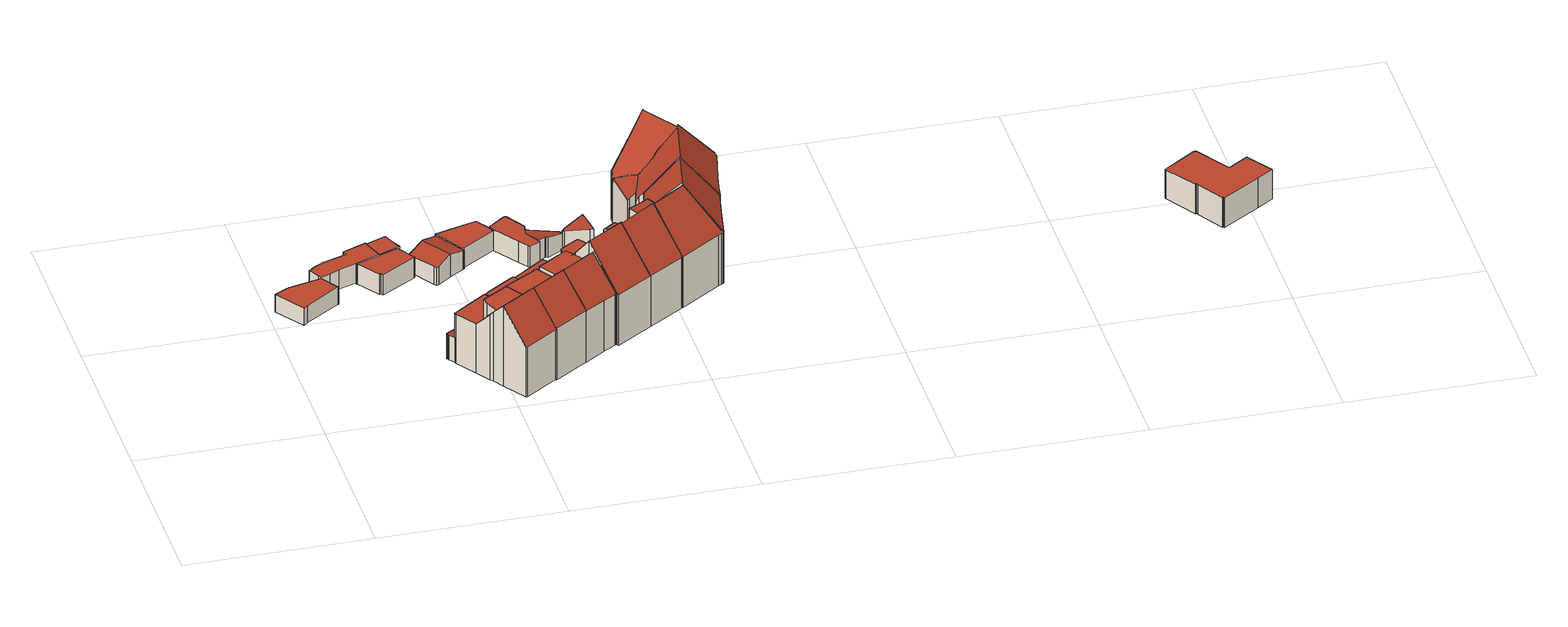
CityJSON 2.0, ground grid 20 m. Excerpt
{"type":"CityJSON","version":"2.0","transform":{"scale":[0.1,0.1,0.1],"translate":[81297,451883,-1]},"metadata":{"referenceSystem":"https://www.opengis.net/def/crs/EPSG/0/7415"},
"CityObjects":{
"building1":{"type":"Building","attributes":{"dak_type":"horizontal","data_area":14.53,"data_coverage":0.87,"geconstateerd":false,"gid":8232607,"h_dak_50p":2.47,"h_dak_70p":2.48,"h_dak_max":2.56,"h_dak_min":2.34,"h_maaiveld":0.353,"kas_warenhuis":false,"lod11_replace":false,"ondergronds_type":"above ground","oorspronkelijkbouwjaar":1929,"pw_actueel":"yes","pw_bron":"ahn3","reconstructie_methode":"tudelft3d-geoflow","reconstruction_skipped":false,"rmse_lod12":0.0255,"rmse_lod13":0.0254,"rmse_lod22":0.022,"rn":1,"status":"Pand in gebruik","t_run":52.02,"val3dity_codes_lod12":"[]","val3dity_codes_lod13":"[]","val3dity_codes_lod22":"[]"},"children":["building1-1"]},
"building1-1":{"type":"BuildingPart","parents":["building1"],"geometry":[{"type":"Solid","lod":"2.2","boundaries":[[[[0,1,2,3,4,5,6,7,8,9,10,11]],[[12,0,11,13]],[[14,6,5,15]],[[15,5,4,16]],[[17,3,2,18]],[[16,4,3,17]],[[19,10,9,20]],[[20,9,8,21]],[[21,8,7,22]],[[22,7,6,14]],[[13,11,10,19]],[[18,2,1,23]],[[23,1,0,12]],[[23,12,13,19,20,21,22,14,15,16,17,18]]]],"semantics":{"surfaces":[{"type":"GroundSurface"},{"type":"WallSurface","on_footprint_edge":true},{"type":"RoofSurface"}],"values":[[0,1,1,1,1,1,1,1,1,1,1,1,1,2]]}}]},
"building2":{"type":"Building","attributes":{"dak_type":"slanted","data_area":12.32,"data_coverage":0.804,"geconstateerd":false,"gid":12948009,"h_dak_50p":2.69,"h_dak_70p":2.72,"h_dak_max":2.94,"h_dak_min":0.742,"h_maaiveld":0.394,"kas_warenhuis":false,"lod11_replace":false,"ondergronds_type":"above ground","oorspronkelijkbouwjaar":1929,"pw_actueel":"yes","pw_bron":"ahn3","reconstructie_methode":"tudelft3d-geoflow","reconstruction_skipped":false,"rmse_lod12":0.583,"rmse_lod13":0.592,"rmse_lod22":0.57,"rn":1,"status":"Pand in gebruik","t_run":59.61,"val3dity_codes_lod12":"[]","val3dity_codes_lod13":"[]","val3dity_codes_lod22":"[]"},"children":["building2-1"]},
"building2-1":{"type":"BuildingPart","parents":["building2"],"geometry":[{"type":"Solid","lod":"2.2","boundaries":[[[[24,25,26,27,28,29,30,31,32,33,34,0,35,36,37]],[[38,28,27,39]],[[40,36,35,41]],[[42,37,36,40]],[[43,0,34,44]],[[39,27,26,45]],[[46,32,31,47]],[[48,33,32,46]],[[49,30,29,50]],[[47,31,30,49]],[[50,29,28,38]],[[51,24,37,42]],[[52,25,24,51]],[[41,35,0,43]],[[45,26,25,52]],[[44,34,33,48]],[[43,44,48,46,47,49,50,38,39,45,52,51,42,40,41]]]],"semantics":{"surfaces":[{"type":"GroundSurface"},{"type":"WallSurface","on_footprint_edge":true},{"type":"RoofSurface"}],"values":[[0,1,1,1,1,1,1,1,1,1,1,1,1,1,1,1,2]]}}]},
"building3":{"type":"Building","attributes":{"dak_type":"horizontal","data_area":11.88,"data_coverage":0.865,"geconstateerd":false,"gid":9078158,"h_dak_50p":2.7,"h_dak_70p":2.72,"h_dak_max":2.83,"h_dak_min":2.46,"h_maaiveld":0.293,"kas_warenhuis":false,"lod11_replace":false,"ondergronds_type":"above ground","oorspronkelijkbouwjaar":1929,"pw_actueel":"yes","pw_bron":"ahn3","reconstructie_methode":"tudelft3d-geoflow","reconstruction_skipped":false,"rmse_lod12":0.0347,"rmse_lod13":0.0349,"rmse_lod22":0.0255,"rn":1,"status":"Pand in gebruik","t_run":48.41,"val3dity_codes_lod12":"[]","val3dity_codes_lod13":"[]","val3dity_codes_lod22":"[]"},"children":["building3-1"]},
"building3-1":{"type":"BuildingPart","parents":["building3"],"geometry":[{"type":"Solid","lod":"2.2","boundaries":[[[[53,54,55,56,57,58,59,60,61,62,63]],[[64,57,56,65]],[[66,59,58,67]],[[67,58,57,64]],[[68,54,53,46]],[[46,53,63,69]],[[69,63,62,70]],[[70,62,61,71]],[[72,60,59,66]],[[71,61,60,72]],[[73,55,54,68]],[[65,56,55,73]],[[70,71,72,66,67,64,65,73,68,46,69]]]],"semantics":{"surfaces":[{"type":"GroundSurface"},{"type":"WallSurface","on_footprint_edge":true},{"type":"RoofSurface"}],"values":[[0,1,1,1,1,1,1,1,1,1,1,1,2]]}}]},
"building4":{"type":"Building","attributes":{"dak_type":"horizontal","data_area":4.42,"data_coverage":0.71,"geconstateerd":false,"gid":8232606,"h_dak_50p":2.72,"h_dak_70p":2.73,"h_dak_max":2.87,"h_dak_min":2.69,"h_maaiveld":0.414,"kas_warenhuis":false,"lod11_replace":false,"ondergronds_type":"above ground","oorspronkelijkbouwjaar":1929,"pw_actueel":"yes","pw_bron":"ahn3","reconstructie_methode":"tudelft3d-geoflow","reconstruction_skipped":false,"rmse_lod12":0.0294,"rmse_lod13":0.0303,"rmse_lod22":0.0245,"rn":1,"status":"Pand in gebruik","t_run":37.71,"val3dity_codes_lod12":"[]","val3dity_codes_lod13":"[]","val3dity_codes_lod22":"[]"},"children":["building4-1"]},
"building4-1":{"type":"BuildingPart","parents":["building4"],"geometry":[{"type":"Solid","lod":"2.2","boundaries":[[[[74,75,76,77,31,78,79,28,80,81,82]],[[83,82,81,84]],[[85,74,82,83]],[[86,28,79,87]],[[88,76,75,89]],[[90,77,76,88]],[[84,81,80,91]],[[91,80,28,86]],[[92,31,77,90]],[[93,78,31,92]],[[87,79,78,93]],[[89,75,74,85]],[[87,93,92,90,88,89,85,83,84,91,86]]]],"semantics":{"surfaces":[{"type":"GroundSurface"},{"type":"WallSurface","on_footprint_edge":true},{"type":"RoofSurface"}],"values":[[0,1,1,1,1,1,1,1,1,1,1,1,2]]}}]},
"building5":{"type":"Building","attributes":{"dak_type":"slanted","data_area":39.62,"data_coverage":0.821,"geconstateerd":false,"gid":17518311,"h_dak_50p":7.27,"h_dak_70p":8.47,"h_dak_max":9.87,"h_dak_min":3.15,"h_maaiveld":0.261,"kas_warenhuis":false,"lod11_replace":false,"ondergronds_type":"above ground","oorspronkelijkbouwjaar":1929,"pw_actueel":"yes","pw_bron":"ahn3","reconstructie_methode":"tudelft3d-geoflow","reconstruction_skipped":false,"rmse_lod12":2.18,"rmse_lod13":2.09,"rmse_lod22":0.0418,"rn":1,"status":"Pand in gebruik","t_run":98.03,"val3dity_codes_lod12":"[]","val3dity_codes_lod13":"[]","val3dity_codes_lod22":"[]"},"children":["building5-1"]},
"building5-1":{"type":"BuildingPart","parents":["building5"],"geometry":[{"type":"Solid","lod":"2.2","boundaries":[[[[94,95,96,97,98,99,100,101,102,103,104,105,106,107,108,109,110,111,112,113,114,115,116]],[[117,100,99,118]],[[119,95,94,120]],[[121,105,104,122]],[[123,124,125]],[[126,116,115,127]],[[118,99,98,128]],[[129,111,110,130]],[[131,112,111,129]],[[122,104,103,132]],[[133,134,135,136]],[[137,102,101,134,133]],[[132,103,102,137]],[[120,94,116,126]],[[138,109,108,139]],[[140,107,106,141]],[[139,108,107,140]],[[130,110,109,138]],[[141,106,105,121]],[[142,113,112,131]],[[143,114,113,142]],[[144,127,115,114,143]],[[145,146,127,144]],[[147,96,95,119]],[[148,97,96,147]],[[128,98,97,148]],[[149,117,150,151]],[[134,101,100,117,149]],[[152,153,124,123]],[[136,135,153,152]],[[151,150,146,145]],[[132,137,133,136,152,123,125,154]],[[130,155,156,122,132,154,125,124,153,157,142,131,129]],[[150,117,118,128,148,147,119,120,126,127,146]],[[134,149,151,145,144,143,142,157,153,135]],[[139,140,141,121,122,156,155,130,138]]]],"semantics":{"surfaces":[{"type":"GroundSurface"},{"type":"WallSurface","on_footprint_edge":true},{"type":"WallSurface","on_footprint_edge":false},{"type":"RoofSurface"}],"values":[[0,1,1,1,2,1,1,1,1,1,2,1,1,1,1,1,1,1,1,1,1,1,2,1,1,1,2,1,2,2,2,3,3,3,3,3]]}}]},
"building6":{"type":"Building","attributes":{"dak_type":"slanted","data_area":13.04,"data_coverage":0.793,"geconstateerd":false,"gid":12943804,"h_dak_50p":2.85,"h_dak_70p":2.96,"h_dak_max":3.17,"h_dak_min":2.39,"h_maaiveld":0.401,"kas_warenhuis":false,"lod11_replace":false,"ondergronds_type":"above ground","oorspronkelijkbouwjaar":1929,"pw_actueel":"yes","pw_bron":"ahn3","reconstructie_methode":"tudelft3d-geoflow","reconstruction_skipped":false,"rmse_lod12":0.209,"rmse_lod13":0.22,"rmse_lod22":0.0326,"rn":1,"status":"Pand in gebruik","t_run":56.78,"val3dity_codes_lod12":"[]","val3dity_codes_lod13":"[]","val3dity_codes_lod22":"[]"},"children":["building6-1"]},
"building6-1":{"type":"BuildingPart","parents":["building6"],"geometry":[{"type":"Solid","lod":"2.2","boundaries":[[[[158,159,160,161,162,163,164,165,166,167,168,169,170,171,172]],[[173,162,161,174]],[[175,165,164,176]],[[177,163,162,173]],[[176,164,163,177]],[[178,160,159,179]],[[180,166,165,175]],[[181,169,168,182]],[[182,168,167,183]],[[174,161,160,178]],[[179,159,158,184]],[[185,170,169,181]],[[184,158,172,186]],[[183,167,166,180]],[[187,171,170,185]],[[186,172,171,187]],[[188,189,176,177,173,174,178,179,184,186]],[[185,181,182,183,180,175,176,189,188,186,187]]]],"semantics":{"surfaces":[{"type":"GroundSurface"},{"type":"WallSurface","on_footprint_edge":true},{"type":"RoofSurface"}],"values":[[0,1,1,1,1,1,1,1,1,1,1,1,1,1,1,1,2,2]]}}]},
"building7":{"type":"Building","attributes":{"dak_type":"slanted","data_area":50.11,"data_coverage":0.898,"geconstateerd":false,"gid":6289088,"h_dak_50p":6.99,"h_dak_70p":8.39,"h_dak_max":9.87,"h_dak_min":2.93,"h_maaiveld":0.191,"kas_warenhuis":false,"lod11_replace":false,"ondergronds_type":"above ground","oorspronkelijkbouwjaar":1929,"pw_actueel":"yes","pw_bron":"ahn3","reconstructie_methode":"tudelft3d-geoflow","reconstruction_skipped":false,"rmse_lod12":2.7,"rmse_lod13":4.06,"rmse_lod22":0.191,"rn":1,"status":"Pand in gebruik","t_run":113.79,"val3dity_codes_lod12":"[]","val3dity_codes_lod13":"[]","val3dity_codes_lod22":"[]"},"children":["building7-1"]},
"building7-1":{"type":"BuildingPart","parents":["building7"],"geometry":[{"type":"Solid","lod":"2.2","boundaries":[[[[190,191,192,193,194,195,196,197,198,199,200,201,202,203,204,205,206,207,208,209,210,211]],[[212,213,214,215]],[[216,192,191,217,218]],[[219,220,221,222]],[[137,202,201,132]],[[223,194,193,224]],[[224,193,192,216]],[[225,226,227,228]],[[226,190,211,229]],[[230,197,196,231]],[[231,196,195,232]],[[233,209,208,234]],[[229,211,210,235]],[[218,217,236,237]],[[238,205,204,239]],[[215,214,239,240]],[[241,242,243,244]],[[237,236,242,241]],[[222,221,203,202,137]],[[245,206,205,238]],[[240,239,204,203,221]],[[228,227,213,212]],[[217,191,190,226,225]],[[246,198,197,230]],[[122,200,199,247]],[[132,201,200,122]],[[247,199,198,246]],[[232,195,194,223]],[[234,208,207,248]],[[248,207,206,245]],[[235,210,209,233]],[[244,243,220,219]],[[220,243,242,236,217,225,228,212,215,240,221]],[[249,250,251,223,224,216,252,253,254,132,122,255]],[[122,247,246,230,231,232,223,251,250,249,255]],[[235,233,234,248,245,238,239,214,213,227,226,229]],[[254,253,252,216,218,237,241,244,219,222,137,132]]]],"semantics":{"surfaces":[{"type":"GroundSurface"},{"type":"WallSurface","on_footprint_edge":false},{"type":"WallSurface","on_footprint_edge":true},{"type":"RoofSurface"}],"values":[[0,1,2,1,2,2,2,1,2,2,2,2,2,1,2,1,1,1,2,2,2,1,2,2,2,2,2,2,2,2,2,1,3,3,3,3,3]]}}]},
"building8":{"type":"Building","attributes":{"dak_type":"horizontal","data_area":12.29,"data_coverage":0.871,"geconstateerd":false,"gid":13092802,"h_dak_50p":2.72,"h_dak_70p":2.73,"h_dak_max":2.9,"h_dak_min":2.48,"h_maaiveld":0.415,"kas_warenhuis":false,"lod11_replace":false,"ondergronds_type":"above ground","oorspronkelijkbouwjaar":1929,"pw_actueel":"yes","pw_bron":"ahn3","reconstructie_methode":"tudelft3d-geoflow","reconstruction_skipped":false,"rmse_lod12":0.0383,"rmse_lod13":0.0391,"rmse_lod22":0.0297,"rn":1,"status":"Pand in gebruik","t_run":50.4,"val3dity_codes_lod12":"[]","val3dity_codes_lod13":"[]","val3dity_codes_lod22":"[]"},"children":["building8-1"]},
"building8-1":{"type":"BuildingPart","parents":["building8"],"geometry":[{"type":"Solid","lod":"2.2","boundaries":[[[[256,257,258,168,259,260,166,261,262,263,264]],[[265,262,261,266]],[[267,257,256,268]],[[269,258,257,267]],[[270,168,258,269]],[[271,259,168,270]],[[272,260,259,271]],[[268,256,264,273]],[[266,261,166,274]],[[274,166,260,272]],[[275,263,262,265]],[[273,264,263,275]],[[273,275,265,266,274,272,271,270,269,267,268]]]],"semantics":{"surfaces":[{"type":"GroundSurface"},{"type":"WallSurface","on_footprint_edge":true},{"type":"RoofSurface"}],"values":[[0,1,1,1,1,1,1,1,1,1,1,1,2]]}}]},
"building9":{"type":"Building","attributes":{"dak_type":"slanted","data_area":49.53,"data_coverage":0.881,"geconstateerd":false,"gid":13469126,"h_dak_50p":6.82,"h_dak_70p":8.4,"h_dak_max":9.87,"h_dak_min":2.91,"h_maaiveld":0.249,"kas_warenhuis":false,"lod11_replace":false,"ondergronds_type":"above ground","oorspronkelijkbouwjaar":1929,"pw_actueel":"yes","pw_bron":"ahn3","reconstructie_methode":"tudelft3d-geoflow","reconstruction_skipped":false,"rmse_lod12":2.83,"rmse_lod13":1.73,"rmse_lod22":0.163,"rn":1,"status":"Pand in gebruik","t_run":115.58,"val3dity_codes_lod12":"[]","val3dity_codes_lod13":"[]","val3dity_codes_lod22":"[]"},"children":["building9-1"]},
"building9-1":{"type":"BuildingPart","parents":["building9"],"geometry":[{"type":"Solid","lod":"2.2","boundaries":[[[[276,277,278,279,195,280,281,194,193,282,283,284,208,285,286,287,288,289,290,291,292,293,294]],[[295,289,288,296]],[[297,290,289,295]],[[298,285,208,234]],[[299,294,293,300,301]],[[302,303,284,283,304]],[[232,195,279,305]],[[306,307,308]],[[309,276,294,299]],[[300,293,292,310]],[[310,292,291,311,312]],[[313,286,285,298]],[[304,283,282,314]],[[301,300,315,316]],[[234,208,284,303]],[[317,318,303,302]],[[311,291,290,297]],[[312,311,319,320]],[[314,282,193,321]],[[322,281,280,323]],[[323,280,195,232]],[[305,279,278,324]],[[223,194,281,322]],[[321,193,194,223]],[[316,315,307,306]],[[324,278,277,325]],[[326,287,286,313]],[[325,277,276,309]],[[296,288,287,326]],[[320,319,318,317]],[[301,316,306,308,327,328,299]],[[317,302,304,329,307,315,300,310,312,320]],[[330,309,299,328,327,308,307,329,304,314,321,223,331,332,333,334]],[[325,309,330,334,333,332,331,223,322,323,232,305,324]],[[296,326,313,298,234,303,318,319,311,297,295]]]],"semantics":{"surfaces":[{"type":"GroundSurface"},{"type":"WallSurface","on_footprint_edge":true},{"type":"WallSurface","on_footprint_edge":false},{"type":"RoofSurface"}],"values":[[0,1,1,1,1,1,1,2,1,1,1,1,1,2,1,2,1,2,1,1,1,1,1,1,2,1,1,1,1,2,3,3,3,3,3]]}}]},
"building10":{"type":"Building","attributes":{"dak_type":"slanted","data_area":47.97,"data_coverage":0.874,"geconstateerd":false,"gid":17625831,"h_dak_50p":7.41,"h_dak_70p":8.93,"h_dak_max":10.89,"h_dak_min":2.93,"h_maaiveld":0.186,"kas_warenhuis":false,"lod11_replace":false,"ondergronds_type":"above ground","oorspronkelijkbouwjaar":1929,"pw_actueel":"yes","pw_bron":"ahn3","reconstructie_methode":"tudelft3d-geoflow","reconstruction_skipped":false,"rmse_lod12":2.84,"rmse_lod13":2.1,"rmse_lod22":0.13,"rn":1,"status":"Pand in gebruik","t_run":124.42,"val3dity_codes_lod12":"[]","val3dity_codes_lod13":"[]","val3dity_codes_lod22":"[]"},"children":["building10-1"]},
"building10-1":{"type":"BuildingPart","parents":["building10"],"geometry":[{"type":"Solid","lod":"2.2","boundaries":[[[[335,336,337,338,339,340,341,342,343,344,345,346,347,348,293,349,350,292,290,351,352,353,354,355,356,357,358,359]],[[360,351,290,361]],[[362,347,346,363]],[[364,365,366]],[[367,335,359,368]],[[369,352,351,360]],[[370,353,352,369]],[[371,349,293,372]],[[373,374,375,376]],[[377,348,347,362]],[[378,345,344,379]],[[379,344,343,380]],[[380,343,342,381]],[[363,346,345,378]],[[361,290,292,382]],[[383,384,385,386]],[[382,292,350,385]],[[387,355,354,388]],[[388,354,353,370]],[[389,356,355,387]],[[390,358,357,391]],[[392,336,335,367]],[[381,342,341,393]],[[393,341,340,394]],[[395,396,374,373]],[[368,359,358,390,397]],[[397,390,398,399]],[[400,337,336,392]],[[372,293,348,377]],[[401,402,384,383]],[[394,340,339,403]],[[403,339,338,404]],[[386,350,349,371]],[[385,350,386]],[[405,406,402,401]],[[376,375,406,405]],[[399,398,396,395]],[[391,357,356,389]],[[404,338,337,400]],[[394,407,408,362,363,378,379,380,381,393]],[[392,367,368,397,399,395,373,376,405,401,383,386,371,409,366,365,400]],[[406,375,374,396,398,390,391,389,387,388,370,369,360,361,382,385,384,402]],[[408,407,394,403,404,400,365,364,366,409,371,372,377,362]]]],"semantics":{"surfaces":[{"type":"GroundSurface"},{"type":"WallSurface","on_footprint_edge":true},{"type":"WallSurface","on_footprint_edge":false},{"type":"RoofSurface"}],"values":[[0,1,1,2,1,1,1,1,2,1,1,1,1,1,1,2,1,1,1,1,1,1,1,1,2,1,2,1,1,2,1,1,1,1,2,2,2,1,1,3,3,3,3]]}}]},
"building11":{"type":"Building","attributes":{"dak_type":"slanted","data_area":13.74,"data_coverage":0.838,"geconstateerd":false,"gid":17633216,"h_dak_50p":2.92,"h_dak_70p":2.96,"h_dak_max":3.23,"h_dak_min":2.44,"h_maaiveld":0.413,"kas_warenhuis":false,"lod11_replace":false,"ondergronds_type":"above ground","oorspronkelijkbouwjaar":1929,"pw_actueel":"yes","pw_bron":"ahn3","reconstructie_methode":"tudelft3d-geoflow","reconstruction_skipped":false,"rmse_lod12":0.194,"rmse_lod13":0.192,"rmse_lod22":0.106,"rn":1,"status":"Pand in gebruik","t_run":77.45,"val3dity_codes_lod12":"[]","val3dity_codes_lod13":"[]","val3dity_codes_lod22":"[]"},"children":["building11-1"]},
"building11-1":{"type":"BuildingPart","parents":["building11"],"geometry":[{"type":"Solid","lod":"2.2","boundaries":[[[[410,411,412,257,264,413,414,415,416,417,418,419,420,421,422,423,424,425,426,427,428,429]],[[430,420,419,431]],[[431,419,418,432]],[[433,264,257,434]],[[435,410,429,436]],[[437,425,424,438]],[[438,424,423,439]],[[440,416,415,441]],[[442,422,421,443]],[[444,412,411,445]],[[441,415,414,446]],[[436,429,428,447]],[[448,413,264,433]],[[446,414,413,448]],[[449,450,451]],[[443,421,420,430]],[[451,450,452,453]],[[454,455,417,416,440]],[[456,457,455,454]],[[458,426,425,437]],[[432,418,417,455]],[[459,427,426,458]],[[460,447,428,427,459]],[[445,411,410,435]],[[434,257,412,444]],[[447,460,461]],[[453,452,457,456]],[[439,423,422,442]],[[436,447,461,449,451,453,456,454,440,441,446,448,433,434,444,445,435]],[[460,459,458,437,438,439,442,443,430,431,432,455,457,452,450,449,461]]]],"semantics":{"surfaces":[{"type":"GroundSurface"},{"type":"WallSurface","on_footprint_edge":true},{"type":"WallSurface","on_footprint_edge":false},{"type":"RoofSurface"}],"values":[[0,1,1,1,1,1,1,1,1,1,1,1,1,1,2,1,2,1,2,1,1,1,1,1,1,2,2,1,3,3]]}}]},
"building12":{"type":"Building","attributes":{"dak_type":"slanted","data_area":40.73,"data_coverage":0.734,"geconstateerd":false,"gid":13087257,"h_dak_50p":8.49,"h_dak_70p":9.16,"h_dak_max":10.9,"h_dak_min":2.88,"h_maaiveld":0.164,"kas_warenhuis":false,"lod11_replace":false,"ondergronds_type":"above ground","oorspronkelijkbouwjaar":1929,"pw_actueel":"yes","pw_bron":"ahn3","reconstructie_methode":"tudelft3d-geoflow","reconstruction_skipped":false,"rmse_lod12":2.54,"rmse_lod13":2.29,"rmse_lod22":0.351,"rn":1,"status":"Pand in gebruik","t_run":104.26,"val3dity_codes_lod12":"[]","val3dity_codes_lod13":"[]","val3dity_codes_lod22":"[]"},"children":["building12-1"]},
"building12-1":{"type":"BuildingPart","parents":["building12"],"geometry":[{"type":"Solid","lod":"2.2","boundaries":[[[[462,463,464,465,466,467,468,469,470,471,472,473,343,340,339,338,474,355]],[[475,468,467,476]],[[477,478,479,480]],[[481,470,469,482]],[[483,355,474,484]],[[485,466,465,486]],[[487,339,340,488]],[[488,340,343,380]],[[489,471,470,481]],[[476,467,466,485]],[[380,343,473,490]],[[491,472,471,489]],[[490,473,472,491]],[[404,338,339,487]],[[484,474,338,404]],[[482,469,468,475]],[[486,465,464,492,493]],[[494,495,496]],[[492,464,463,497]],[[498,499,500,501]],[[502,462,355,483]],[[497,463,462,502]],[[501,500,478,477]],[[493,492,499,498]],[[480,479,495,494]],[[380,490,491,489,481,503,504,488]],[[496,495,479,478,500,499,492,497,502,483,484,404,487,488,504,503,481,482,475,476,485]],[[486,493,498,501,477,480,494,496,485]]]],"semantics":{"surfaces":[{"type":"GroundSurface"},{"type":"WallSurface","on_footprint_edge":true},{"type":"WallSurface","on_footprint_edge":false},{"type":"RoofSurface"}],"values":[[0,1,2,1,1,1,1,1,1,1,1,1,1,1,1,1,1,2,1,2,1,1,2,2,2,3,3,3]]}}]},
"building13":{"type":"Building","attributes":{"dak_type":"horizontal","data_area":2.62,"data_coverage":0.718,"geconstateerd":false,"gid":12947596,"h_dak_50p":2.78,"h_dak_70p":2.84,"h_dak_max":3.1,"h_dak_min":2.52,"h_maaiveld":0.4,"kas_warenhuis":false,"lod11_replace":false,"ondergronds_type":"above ground","oorspronkelijkbouwjaar":1929,"pw_actueel":"yes","pw_bron":"ahn3","reconstructie_methode":"tudelft3d-geoflow","reconstruction_skipped":false,"rmse_lod12":0.146,"rmse_lod13":0.148,"rmse_lod22":0.1,"rn":1,"status":"Pand in gebruik","t_run":33.75,"val3dity_codes_lod12":"[]","val3dity_codes_lod13":"[]","val3dity_codes_lod22":"[]"},"children":["building13-1"]},
"building13-1":{"type":"BuildingPart","parents":["building13"],"geometry":[{"type":"Solid","lod":"2.2","boundaries":[[[[505,506,507,508,509,510,511,512,513]],[[514,506,505,515]],[[516,507,506,514]],[[515,505,513,517]],[[518,512,511,519]],[[517,513,512,518]],[[519,511,510,520]],[[520,510,509,521]],[[522,508,507,516]],[[521,509,508,522]],[[521,522,516,514,515,517,518,519,520]]]],"semantics":{"surfaces":[{"type":"GroundSurface"},{"type":"WallSurface","on_footprint_edge":true},{"type":"RoofSurface"}],"values":[[0,1,1,1,1,1,1,1,1,1,2]]}}]},
"building14":{"type":"Building","attributes":{"dak_type":"slanted","data_area":73.21,"data_coverage":0.88,"geconstateerd":false,"gid":8949831,"h_dak_50p":8.65,"h_dak_70p":9.39,"h_dak_max":10.94,"h_dak_min":3.32,"h_maaiveld":0.177,"kas_warenhuis":false,"lod11_replace":false,"ondergronds_type":"above ground","oorspronkelijkbouwjaar":1929,"pw_actueel":"yes","pw_bron":"ahn3","reconstructie_methode":"tudelft3d-geoflow","reconstruction_skipped":false,"rmse_lod12":2.15,"rmse_lod13":1.7,"rmse_lod22":0.142,"rn":1,"status":"Pand in gebruik","t_run":173.85,"val3dity_codes_lod12":"[]","val3dity_codes_lod13":"[]","val3dity_codes_lod22":"[]"},"children":["building14-1"]},
"building14-1":{"type":"BuildingPart","parents":["building14"],"geometry":[{"type":"Solid","lod":"2.2","boundaries":[[[[523,524,525,526,527,528,529,530,531,532,533,534,535,536,537,538,539,540,541,542,543,544,545,546,547,548,549,550,472,551,470,469,552,467,553,554,555,463,556,557,558]],[[476,467,552,559]],[[560,561,559,562]],[[563,527,526,564]],[[565,529,528,566]],[[567,558,557,568]],[[569,523,558,567]],[[570,556,463,571]],[[572,551,472,491]],[[573,546,545,574,575]],[[576,542,541,577]],[[578,470,551,572]],[[562,559,552,469,579]],[[580,553,467,476]],[[579,469,470,578]],[[581,550,549,582]],[[582,549,548,583]],[[584,547,546,573]],[[574,545,544,585]],[[566,528,527,563]],[[571,463,555,586]],[[568,557,556,570]],[[587,588,561,560]],[[589,590,591,592]],[[593,594,595,596]],[[596,595,554,553,580]],[[597,537,536,598]],[[598,536,535,599,600]],[[601,602,603]],[[604,605,606,607]],[[608,532,531,609]],[[610,611,612]],[[613,614,590,589]],[[615,533,532,608]],[[592,591,616,617]],[[618,565,614,613]],[[619,620,611,610]],[[600,599,621,622]],[[602,601,605,604]],[[623,538,537,597]],[[624,539,538,623]],[[617,616,620,619]],[[599,535,534,625]],[[625,534,533,615]],[[577,541,540,626]],[[585,544,543,627]],[[622,621,628,629]],[[626,540,539,624]],[[630,631,594,593]],[[491,472,550,581]],[[632,633,612]],[[564,526,525,634]],[[607,606,588,587]],[[586,555,554,595]],[[635,524,523,569]],[[636,635,631,630]],[[634,525,524,635,636]],[[637,609,531,530,638]],[[638,530,529,565,618]],[[639,640,641,642]],[[642,641,609,637]],[[629,628,640,639]],[[583,548,547,584]],[[575,574,633,632]],[[627,543,542,576]],[[602,604,607,587,560,562,579,643,644,603]],[[626,624,623,645,610,612,633,574,585,627,576,577]],[[567,568,570,571,586,595,594,631,635,569]],[[634,636,630,593,596,580,476,559,561,588,606,605,601,603,644,643,579,578,646,647,612,611,620,616,591,590,614,565,566,563,564]],[[637,638,618,613,589,592,617,619,610,645,623,597,598,600,622,629,639,642]],[[640,628,621,599,625,615,608,609,641]],[[575,632,612,647,646,578,572,491,581,582,583,584,573]]]],"semantics":{"surfaces":[{"type":"GroundSurface"},{"type":"WallSurface","on_footprint_edge":true},{"type":"WallSurface","on_footprint_edge":false},{"type":"RoofSurface"}],"values":[[0,1,2,1,1,1,1,1,1,1,1,1,1,1,1,1,1,1,1,1,1,1,2,2,2,1,1,1,2,2,1,2,2,1,2,2,2,2,2,1,1,2,1,1,1,1,2,1,2,1,2,1,2,1,1,2,1,1,1,2,2,2,1,2,1,3,3,3,3,3,3,3]]}}]},
"building15":{"type":"Building","attributes":{"dak_type":"slanted","data_area":82.27,"data_coverage":0.889,"geconstateerd":false,"gid":615737,"h_dak_50p":8.52,"h_dak_70p":9.26,"h_dak_max":10.98,"h_dak_min":3.27,"h_maaiveld":0.301,"kas_warenhuis":false,"lod11_replace":false,"ondergronds_type":"above ground","oorspronkelijkbouwjaar":1929,"pw_actueel":"yes","pw_bron":"ahn3","reconstructie_methode":"tudelft3d-geoflow","reconstruction_skipped":false,"rmse_lod12":2.3,"rmse_lod13":2.79,"rmse_lod22":0.454,"rn":1,"status":"Pand in gebruik","t_run":182.96,"val3dity_codes_lod12":"[]","val3dity_codes_lod13":"[]","val3dity_codes_lod22":"[]"},"children":["building15-1"]},
"building15-1":{"type":"BuildingPart","parents":["building15"],"geometry":[{"type":"Solid","lod":"2.2","boundaries":[[[[648,649,650,651,652,653,654,655,656,657,658,659,660,661,662,663,664,665,666,667,668,669,670,671,672,673,674,675,676]],[[677,657,656,678]],[[679,676,675,680]],[[681,682,673,672,683]],[[623,669,668,684]],[[685,659,658,686]],[[687,670,669,623]],[[683,672,671,688]],[[689,690,691,692]],[[693,694,682,681]],[[688,671,670,687]],[[684,668,667,577]],[[695,665,664,696]],[[697,698,699]],[[698,697,700]],[[701,666,665,695]],[[702,667,666,701]],[[696,664,663,703]],[[704,650,649,705]],[[706,653,652,707]],[[707,652,708]],[[709,662,661,710]],[[680,675,674,711]],[[712,713,714]],[[577,667,702]],[[703,663,662,709]],[[715,655,654,716]],[[686,658,657,677]],[[717,718,719]],[[692,691,720,721]],[[718,717,722]],[[678,656,655,715]],[[708,652,651,723]],[[724,725,699]],[[710,661,660,726,727]],[[727,726,728,729]],[[729,728,713,712]],[[726,660,659,685]],[[721,720,730,731]],[[716,654,653,706]],[[723,651,650,704]],[[732,733,705,734]],[[734,705,649,648,690,689]],[[690,648,676,679]],[[731,730,694,693]],[[711,674,673,682]],[[725,724,733,732]],[[715,716,706,707,708,723,704,705,733,724,699,698,700,735,736,737,738,739,719,718,722,714,740,741,678]],[[702,701,695,696,703,709,710,727,729,712,714,742,623,684,577]],[[700,697,743,721,731,693,681,683,688,687,623,742,714,722,717,719,739,738,737,736,735]],[[743,697,699,725,732,734,689,692,721]],[[713,728,726,685,686,677,678,741,740,714]],[[711,682,694,730,720,691,690,679,680]]]],"semantics":{"surfaces":[{"type":"GroundSurface"},{"type":"WallSurface","on_footprint_edge":true},{"type":"WallSurface","on_footprint_edge":false},{"type":"RoofSurface"}],"values":[[0,1,1,1,1,1,1,1,2,2,1,1,1,2,2,1,1,1,1,1,1,1,1,2,1,1,1,1,2,2,2,1,1,2,1,2,2,1,2,1,1,2,1,1,2,1,2,3,3,3,3,3,3]]}}]},
"building16":{"type":"Building","attributes":{"dak_type":"horizontal","data_area":26.44,"data_coverage":0.58,"geconstateerd":false,"gid":13085086,"h_dak_50p":3.36,"h_dak_70p":3.39,"h_dak_max":3.44,"h_dak_min":3.28,"h_maaiveld":-0.149,"kas_warenhuis":false,"lod11_replace":false,"ondergronds_type":"above ground","oorspronkelijkbouwjaar":1931,"pw_actueel":"yes","pw_bron":"ahn3","reconstructie_methode":"tudelft3d-geoflow","reconstruction_skipped":false,"rmse_lod12":0.0361,"rmse_lod13":0.0367,"rmse_lod22":0.0348,"rn":1,"status":"Pand in gebruik","t_run":109.65,"val3dity_codes_lod12":"[]","val3dity_codes_lod13":"[]","val3dity_codes_lod22":"[]"},"children":["building16-1"]},
"building16-1":{"type":"BuildingPart","parents":["building16"],"geometry":[{"type":"Solid","lod":"2.2","boundaries":[[[[744,745,746,747,748,749,750,751,752,753,754,755,756,757,758,759,760,761]],[[762,757,756,763]],[[764,754,753,765]],[[766,759,758,767]],[[768,761,760,769]],[[769,760,759,766]],[[770,745,744,771]],[[772,746,745,770]],[[763,756,755,773]],[[765,753,752,774]],[[774,752,751,775]],[[775,751,750,776]],[[777,749,748,778]],[[778,748,747,779]],[[779,747,746,772]],[[771,744,761,768]],[[767,758,757,762]],[[776,750,749,777]],[[773,755,754,764]],[[770,771,768,769,766,767,762,763,773,764,765,774,775,776,777,778,779,772]]]],"semantics":{"surfaces":[{"type":"GroundSurface"},{"type":"WallSurface","on_footprint_edge":true},{"type":"RoofSurface"}],"values":[[0,1,1,1,1,1,1,1,1,1,1,1,1,1,1,1,1,1,1,2]]}}]}
},
"vertices":[
[58,240,14],[59,239,14],[61,236,14],[69,223,14],[71,221,14],[70,221,14],[33,196,14],[28,192,14],[6,223,14],[8,224,14],[19,230,14],[23,232,14],[58,240,35],[23,232,35],[33,196,34],[70,221,35],[71,221,35],[69,223,35],[61,236,35],[19,230,35],[8,224,35],[6,223,35],[28,192,34],[59,239,35],
[53,259,14],[66,265,14],[92,274,14],[91,279,14],[116,288,14],[117,285,14],[124,265,14],[124,264,14],[98,255,14],[79,248,14],[68,244,14],[56,244,14],[50,256,14],[54,258,14],[116,288,38],[91,279,37],[50,256,36],[56,244,36],[54,258,36],[58,240,36],[68,244,36],[92,274,37],[98,255,37],[124,264,38],[79,248,37],[124,265,38],[117,285,38],[53,259,36],[66,265,37],
[98,255,13],[100,256,13],[145,272,13],[146,271,13],[156,255,13],[158,252,13],[157,251,13],[119,228,13],[117,231,13],[116,230,13],[99,254,13],[156,255,37],[146,271,37],[157,251,37],[158,252,37],[100,256,37],[99,254,37],[116,230,37],[117,231,37],[119,228,37],[145,272,37],
[143,286,14],[147,275,14],[148,273,14],[125,265,14],[123,267,14],[116,287,14],[117,288,14],[137,296,14],[139,296,14],[139,296,37],[137,296,37],[143,286,37],[116,288,37],[116,287,37],[148,273,38],[147,275,38],[125,265,37],[117,288,37],[124,264,37],[123,267,37],
[152,97,13],[151,98,13],[180,116,13],[181,117,13],[188,122,13],[190,123,13],[194,115,13],[211,90,13],[221,74,13],[223,71,13],[231,60,13],[247,35,13],[248,34,13],[247,33,13],[211,9,13],[210,9,13],[193,35,13],[186,46,13],[183,49,13],[173,65,13],[158,87,13],[157,90,13],[153,95,13],[194,115,42],[190,123,43],[151,98,43],[152,97,43],[247,35,74],[231,60,108],[184,63,95],[184,63,80],[189,48,95],[153,95,42],[157,90,42],[188,122,43],[186,46,95],[193,35,108],[183,49,90],[223,71,94],[211,90,94],[211,90,72],[210,90,72],[210,90,94],[221,74,94],[210,9,72],[211,9,72],[247,33,72],[248,34,72],[173,65,71],[158,87,71],[157,90,71],[160,92,71],[160,92,42],[180,116,43],[181,117,43],[194,115,72],[193,114,42],[193,114,72],[182,71,95],[182,71,71],[222,71,94],[225,56,108],[230,59,108],[178,69,71],
[177,231,14],[175,230,14],[173,233,14],[155,261,14],[154,262,14],[157,264,14],[172,275,14],[188,286,14],[188,287,14],[190,285,14],[208,256,14],[208,255,14],[209,253,14],[208,252,14],[192,242,14],[154,262,34],[155,261,34],[188,286,36],[172,275,41],[157,264,35],[173,233,35],[175,230,35],[188,287,36],[208,255,36],[208,256,36],[190,285,36],[177,231,35],[209,253,36],[192,242,41],[208,252,36],[191,244,41],[172,273,41],
[231,140,12],[248,114,12],[260,96,12],[261,94,12],[268,84,12],[285,58,12],[284,58,12],[248,34,12],[246,36,12],[245,38,12],[231,60,12],[223,71,12],[221,74,12],[210,91,12],[195,115,12],[190,123,12],[179,139,12],[181,141,12],[216,163,12],[217,161,12],[225,150,12],[227,147,12],[200,119,72],[200,119,43],[197,116,43],[197,116,72],[260,96,94],[248,114,72],[248,114,94],[212,92,94],[212,92,72],[210,91,72],[210,91,94],[268,84,108],[261,94,96],[231,140,71],[231,140,43],[230,140,43],[230,140,71],[227,147,42],[248,34,73],[284,58,73],[285,58,73],[217,161,40],[216,163,40],[225,150,42],[245,113,72],[245,113,94],[190,123,42],[195,115,43],[195,115,72],[245,112,94],[245,112,72],[215,94,72],[215,94,94],[179,139,40],[246,36,75],[245,38,78],[181,141,40],[232,61,108],[233,61,108],[267,84,108],[259,95,94],[227,73,94],[224,72,94],[232,60,108],
[245,281,14],[246,279,14],[210,256,14],[207,257,14],[189,286,14],[189,287,14],[233,301,14],[234,300,14],[244,285,14],[233,301,37],[189,287,38],[246,279,37],[245,281,37],[210,256,37],[208,256,37],[207,257,37],[189,286,38],[244,285,37],[188,287,38],[234,300,37],
[305,109,12],[322,83,12],[320,81,12],[307,73,12],[284,59,12],[284,60,12],[260,95,12],[248,115,12],[232,139,12],[217,164,12],[224,168,12],[253,188,12],[255,185,12],[256,183,12],[268,165,12],[268,164,12],[275,155,12],[285,139,12],[298,120,12],[256,183,41],[255,185,40],[268,165,43],[217,164,40],[298,120,95],[285,139,71],[285,139,94],[232,139,71],[232,139,44],[248,115,71],[307,73,72],[252,118,94],[252,118,71],[264,98,94],[305,109,108],[275,155,71],[268,164,43],[268,164,71],[224,168,40],[260,95,94],[282,138,71],[282,138,94],[233,140,71],[233,140,44],[267,164,43],[267,164,71],[261,94,97],[284,60,75],[284,59,74],[320,81,72],[322,83,72],[253,188,40],[294,117,95],[297,119,95],[249,116,71],[304,108,108],[269,85,108],[270,86,108],[271,86,108],[300,106,108],
[317,176,12],[319,173,12],[320,171,12],[325,164,12],[332,154,12],[342,139,12],[350,127,12],[363,107,12],[364,106,12],[324,80,12],[323,81,12],[316,92,12],[302,113,12],[292,128,12],[281,145,12],[275,154,12],[261,176,12],[260,177,12],[262,177,12],[298,202,12],[300,203,12],[301,201,12],[308,190,12],[310,187,12],[313,183,12],[261,176,39],[268,165,40],[302,113,119],[316,92,89],[298,156,75],[298,156,74],[297,156,74],[317,176,74],[313,183,74],[260,177,39],[262,177,39],[281,145,74],[285,139,83],[289,174,74],[289,174,41],[288,169,41],[288,169,74],[292,128,98],[323,81,74],[324,80,72],[364,106,72],[363,107,73],[275,155,41],[276,156,74],[276,156,41],[275,154,41],[275,154,74],[300,203,40],[298,202,40],[301,201,40],[310,187,41],[308,190,41],[319,173,74],[350,127,101],[342,139,119],[299,181,74],[299,181,41],[310,187,74],[309,187,41],[309,187,74],[320,171,74],[278,157,74],[278,157,41],[332,154,98],[325,164,84],[288,164,74],[288,164,41],[341,139,119],[304,114,119],[283,146,74],
[274,239,14],[272,241,14],[265,251,14],[245,286,14],[261,297,14],[263,298,14],[264,297,14],[277,276,14],[278,275,14],[280,272,14],[281,272,14],[311,266,14],[311,265,14],[313,262,14],[296,252,14],[294,254,14],[293,253,14],[286,249,14],[284,248,14],[285,245,14],[281,272,37],[280,272,37],[278,275,37],[244,285,39],[246,279,39],[274,239,39],[285,245,39],[294,254,38],[296,252,38],[313,262,34],[264,297,40],[263,298,40],[311,265,34],[311,266,34],[265,251,39],[272,241,39],[261,297,40],[284,248,39],[245,286,39],[275,264,39],[276,268,38],[276,268,40],[276,270,38],[276,270,40],[277,276,40],[277,276,37],[277,273,40],[277,273,38],[293,253,38],[286,249,39],[284,248,40],[278,258,39],
[337,227,12],[340,229,12],[353,208,12],[356,205,12],[360,198,12],[361,197,12],[365,190,12],[372,181,12],[382,165,12],[403,133,12],[403,132,12],[402,131,12],[320,172,12],[365,190,85],[361,197,75],[353,198,74],[353,198,69],[356,197,72],[356,197,74],[382,165,119],[372,181,98],[300,203,30],[320,172,73],[360,198,74],[356,205,74],[332,154,97],[342,139,118],[403,133,73],[402,131,72],[403,132,72],[353,208,60],[353,208,74],[358,197,74],[358,197,73],[359,197,74],[340,229,31],[350,206,74],[350,206,60],[339,198,61],[339,198,74],[337,227,31],[381,165,119],[344,140,118],
[317,268,14],[339,282,14],[339,281,14],[341,274,14],[344,258,14],[344,257,14],[340,258,14],[316,264,14],[313,264,14],[339,282,40],[317,268,36],[339,281,40],[313,264,35],[316,264,35],[340,258,37],[344,257,37],[344,258,37],[341,274,39],
[353,237,12],[370,212,12],[374,206,12],[377,208,12],[381,211,12],[382,217,12],[383,219,12],[383,222,12],[384,223,12],[387,242,12],[388,247,12],[389,250,12],[394,249,12],[397,248,12],[410,245,12],[429,241,12],[448,237,12],[455,236,12],[468,233,12],[468,231,12],[467,229,12],[462,204,12],[455,167,12],[455,166,12],[454,165,12],[452,164,12],[448,162,12],[404,132,12],[402,134,12],[364,193,12],[358,201,12],[357,204,12],[341,227,12],[341,230,12],[352,237,12],[353,238,12],[364,193,80],[365,194,98],[365,194,80],[364,193,98],[381,211,75],[377,208,75],[383,219,68],[382,217,70],[353,238,44],[352,237,44],[353,237,44],[341,230,44],[340,229,44],[402,134,75],[455,166,72],[455,167,72],[455,167,73],[468,231,73],[468,233,73],[382,165,118],[372,181,97],[358,201,69],[404,132,72],[448,162,72],[452,164,72],[454,165,72],[462,204,72],[341,227,44],[375,200,97],[375,200,81],[392,213,83],[392,213,79],[394,212,82],[394,212,85],[358,205,66],[358,205,44],[357,204,44],[357,204,66],[410,245,96],[397,248,81],[394,249,44],[394,249,77],[387,208,82],[387,208,97],[394,197,96],[383,205,97],[383,205,81],[380,203,81],[380,203,97],[387,242,44],[384,223,44],[420,195,119],[420,195,115],[419,191,119],[386,217,75],[386,217,72],[388,247,44],[402,207,92],[402,207,96],[383,219,72],[404,205,99],[404,205,96],[393,246,44],[393,246,77],[429,241,119],[448,237,96],[389,250,44],[455,236,89],[467,229,73],[392,241,44],[392,241,77],[368,211,66],[368,211,44],[453,168,75],[453,168,74],[374,206,75],[370,212,44],[370,212,66],[384,223,72],[383,222,72],[388,224,76],[388,224,44],[385,223,44],[385,223,73],[373,182,97],[386,192,96],[429,239,119],[383,166,118],[419,190,119],
[379,256,13],[375,300,13],[375,307,13],[377,309,13],[376,311,13],[378,312,13],[397,324,13],[399,325,13],[415,336,13],[436,350,13],[447,357,13],[448,358,13],[482,307,13],[482,306,13],[483,305,13],[483,303,13],[475,267,13],[471,248,13],[469,234,13],[468,233,13],[449,237,13],[429,241,13],[410,245,13],[395,248,13],[389,250,13],[386,250,13],[381,252,13],[379,252,13],[379,253,13],[436,350,89],[415,336,119],[379,253,44],[379,252,44],[386,250,68],[386,250,44],[389,250,72],[449,237,96],[448,358,73],[447,357,74],[410,245,97],[395,248,79],[379,256,66],[379,256,44],[381,257,44],[381,257,67],[386,251,68],[386,251,44],[471,248,72],[475,267,72],[398,288,73],[398,288,74],[394,292,72],[400,288,76],[469,234,72],[468,233,72],[483,303,73],[375,307,63],[375,300,60],[378,312,70],[376,311,67],[376,311,66],[483,305,73],[482,306,74],[381,252,44],[442,300,119],[442,300,115],[441,296,119],[399,325,97],[397,324,95],[419,292,96],[419,292,97],[413,290,89],[389,262,44],[389,262,70],[423,293,101],[377,309,67],[389,294,69],[389,294,71],[482,307,72],[482,307,75],[481,307,73],[481,307,76],[387,255,44],[387,255,69],[379,299,67],[379,299,62],[375,300,66],[401,288,77],[402,288,78],[402,289,78],[408,289,84],[412,290,89],[438,300,119],[415,335,119],[430,242,119],[397,283,73],
[966,146,9],[965,145,9],[947,174,9],[947,175,9],[946,177,9],[945,176,9],[923,211,9],[923,212,9],[958,235,9],[960,236,9],[961,236,9],[980,206,9],[985,198,9],[988,199,9],[1007,212,9],[1026,183,9],[1008,171,9],[967,144,9],[988,199,44],[985,198,44],[961,236,44],[960,236,44],[1026,183,44],[1007,212,44],[967,144,44],[1008,171,44],[965,145,44],[966,146,44],[947,174,44],[980,206,44],[958,235,44],[923,212,43],[923,211,43],[945,176,44],[946,177,44],[947,175,44]
]}
